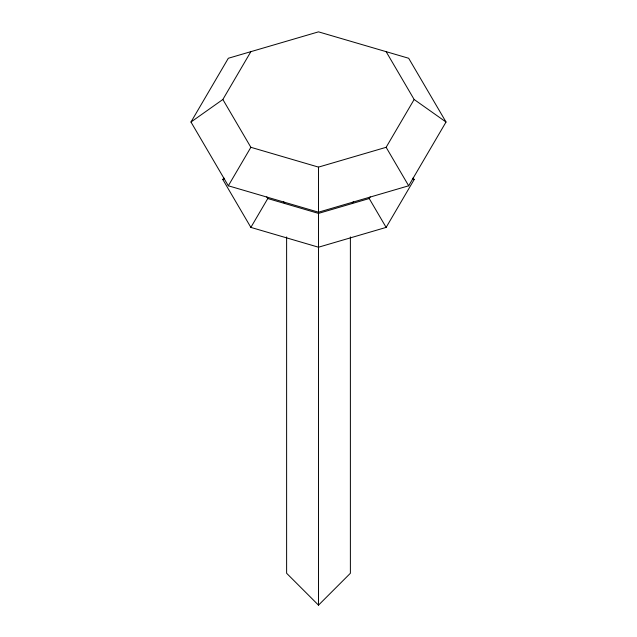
<?xml version="1.0" encoding="UTF-8"?>
<svg xmlns="http://www.w3.org/2000/svg" width="637" height="637" viewBox="0 0 637 637"><rect width="100%" height="100%" fill="white"/><g stroke="black" fill="none" stroke-linecap="round" stroke-linejoin="round"><path stroke-width="0.96" d="M190.973 122.025L228.325 58.262L318.5 31.85L408.675 58.262L446.027 122.025L408.675 185.789L318.5 212.201L228.325 185.789L190.973 122.025L222.854 99.483L250.867 51.661M413.142 177.866L414.146 179.578L386.133 227.401L318.5 247.212L250.867 227.401L222.854 179.578L223.858 177.866M228.325 185.789L250.867 147.306L222.854 99.483M250.867 227.401L267.779 198.537L266.776 196.833M352.317 203.49L353.32 201.778M250.867 147.306L318.5 167.109L386.133 147.306L414.146 99.483L386.133 51.661M267.779 198.537L318.5 213.395L369.221 198.537L370.224 196.833M286.618 236.924L286.618 573.268L318.5 605.15L350.382 573.268L350.382 236.924M222.854 179.578L224.447 178.448M414.146 99.483L446.027 122.025M412.553 178.448L414.146 179.578M386.133 147.306L408.675 185.789M369.221 198.537L386.133 227.401M283.68 201.778L284.683 203.49M318.5 167.109L318.5 605.15"/></g></svg>
